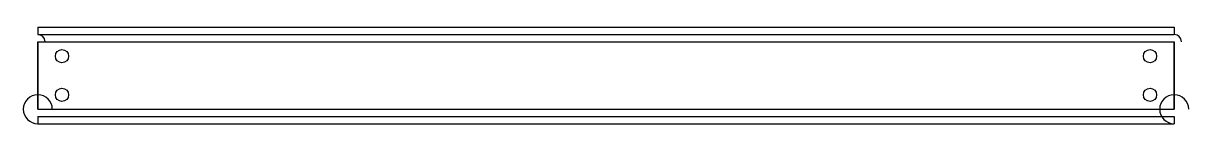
# Model space of a CAD drawing. Header units: millimetres. Extents: x -6 to 476, y 265 to 305.
import ezdxf

# ---------------------------------------------------------------- set-up
doc = ezdxf.new("R2010")
doc.units = ezdxf.units.MM
doc.layers.add('FR_TIE_01', color=7, linetype='CONTINUOUS')

msp = doc.modelspace()

# ---------------------------------------------------------------- linework, layer by layer
at = {"layer": 'FR_TIE_01'}
for p, q in [((0, 305, 26), (0, 305, 40)), ((0, 305, 40), (0, 302, 40)), ((0, 305, 26), (470, 305, 26)), ((0, 305, 26), (470, 305, 26)), ((0, 305, 40), (470, 305, 40)), ((0, 305, 26), (0, 305, 40)), ((0, 305, 40), (470, 305, 40)), ((0, 305, 40), (0, 302, 40)), ((470, 305, 26), (470, 305, 40)), ((470, 305, 40), (470, 302, 40)), ((470, 305, 26), (470, 305, 40)), ((470, 305, 40), (470, 302, 40)), ((0, 302, 40), (0, 302, 26)), ((0, 302, 40), (470, 302, 40)), ((0, 302, 40), (470, 302, 40)), ((0, 302, 26), (470, 302, 26)), ((0, 302, 40), (0, 302, 26)), ((0, 302, 26), (470, 302, 26)), ((0, 271, 20), (0, 299, 20)), ((0, 299, 23), (0, 271, 23)), ((0, 271, 20), (0, 299, 20)), ((0, 299, 20), (470, 299, 20)), ((0, 299, 20), (470, 299, 20)), ((0, 299, 23), (470, 299, 23)), ((0, 299, 23), (470, 299, 23)), ((0, 299, 23), (0, 271, 23)), ((470, 302, 40), (470, 302, 26)), ((470, 302, 40), (470, 302, 26)), ((470, 271, 20), (470, 299, 20)), ((470, 299, 23), (470, 271, 23)), ((470, 271, 20), (470, 299, 20)), ((470, 299, 23), (470, 271, 23)), ((12.75, 293, 20), (12.75, 293, 23)), ((12.75, 293, 20), (12.75, 293, 23)), ((462.75, 293, 20), (462.75, 293, 23)), ((462.75, 293, 20), (462.75, 293, 23)), ((12.75, 277, 20), (12.75, 277, 23)), ((12.75, 277, 20), (12.75, 277, 23)), ((462.75, 277, 20), (462.75, 277, 23)), ((462.75, 277, 20), (462.75, 277, 23)), ((0, 271, 20), (470, 271, 20)), ((0, 271, 20), (470, 271, 20)), ((0, 271, 23), (470, 271, 23)), ((0, 271, 23), (470, 271, 23)), ((0, 268, 40), (470, 268, 40)), ((0, 268, 40), (0, 265, 40)), ((0, 268, 26), (0, 268, 40)), ((0, 268, 40), (0, 265, 40)), ((0, 268, 26), (470, 268, 26)), ((0, 268, 40), (470, 268, 40)), ((0, 268, 26), (0, 268, 40)), ((0, 268, 26), (470, 268, 26)), ((470, 268, 40), (470, 265, 40)), ((470, 268, 26), (470, 268, 40)), ((470, 268, 40), (470, 265, 40)), ((470, 268, 26), (470, 268, 40)), ((0, 265, 40), (470, 265, 40)), ((0, 265, 26), (470, 265, 26)), ((0, 265, 40), (0, 265, 26)), ((0, 265, 40), (470, 265, 40)), ((0, 265, 26), (470, 265, 26)), ((0, 265, 40), (0, 265, 26)), ((470, 265, 40), (470, 265, 26)), ((470, 265, 40), (470, 265, 26))]:
    msp.add_line(p, q, dxfattribs=at)
for centre in [(10, 293, 20), (10, 293, 23), (10, 293, 23), (10, 293, 20), (460, 293, 20), (460, 293, 23), (460, 293, 23), (460, 293, 20), (10, 277, 20), (10, 277, 23), (10, 277, 23), (10, 277, 20), (460, 277, 20), (460, 277, 23), (460, 277, 23), (460, 277, 20)]:
    msp.add_circle(centre, 2.75, dxfattribs=at)
for centre, radius, start, end in [((0, 299, 26), 3, 0, 90), ((0, 299, 26), 3, 0, 90), ((0, 299, 26), 0, 90, 0), ((0, 299, 26), 0, 90, 0), ((470, 299, 26), 3, 0, 90), ((470, 299, 26), 3, 0, 90), ((470, 299, 26), 0, 90, 0), ((470, 299, 26), 0, 90, 0), ((0, 271, 26), 6, 0, -90), ((0, 271, 26), 6, 0, -90), ((470, 271, 26), 6, 0, -90), ((470, 271, 26), 6, 0, -90), ((0, 271, 26), 0, -90, 0), ((0, 271, 26), 0, -90, 0), ((470, 271, 26), 0, -90, 0), ((470, 271, 26), 0, -90, 0)]:
    msp.add_arc(centre, radius, start, end, dxfattribs=at)

doc.saveas('drawing.dxf')
